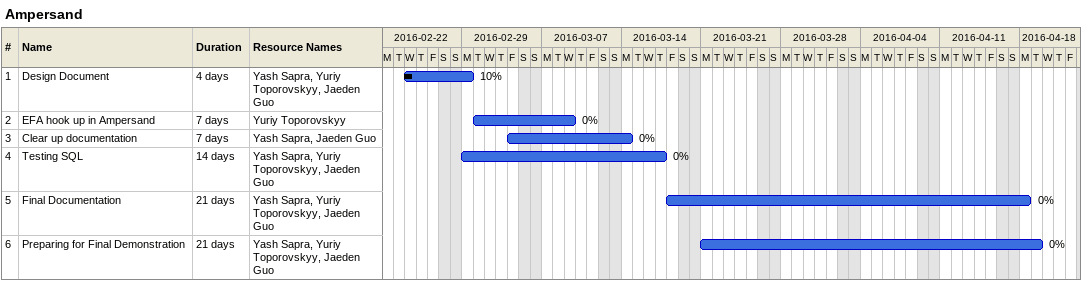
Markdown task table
Ampersand

| ID | Task | Duration | Start | Finish | Resources | % complete |
|---|---|---|---|---|---|---|
| 1 | Design Document | 4d | 2016-02-24 | 2016-02-29 | Yash Sapra, Yuriy Toporovskyy, Jaeden Guo | 10 |
| 2 | EFA hook up in Ampersand | 7d | 2016-03-01 | 2016-03-09 | Yuriy Toporovskyy | 0 |
| 3 | Clear up documentation | 7d | 2016-03-04 | 2016-03-14 | Yash Sapra, Jaeden Guo | 0 |
| 4 | Testing SQL | 14d | 2016-02-29 | 2016-03-17 | Yash Sapra, Yuriy Toporovskyy, Jaeden Guo | 0 |
| 5 | Final Documentation | 21d | 2016-03-18 | 2016-04-18 | Yash Sapra, Yuriy Toporovskyy, Jaeden Guo | 0 |
| 6 | Preparing for Final Demonstration | 21d | 2016-03-21 | 2016-04-19 | Yash Sapra, Yuriy Toporovskyy, Jaeden Guo | 0 |
